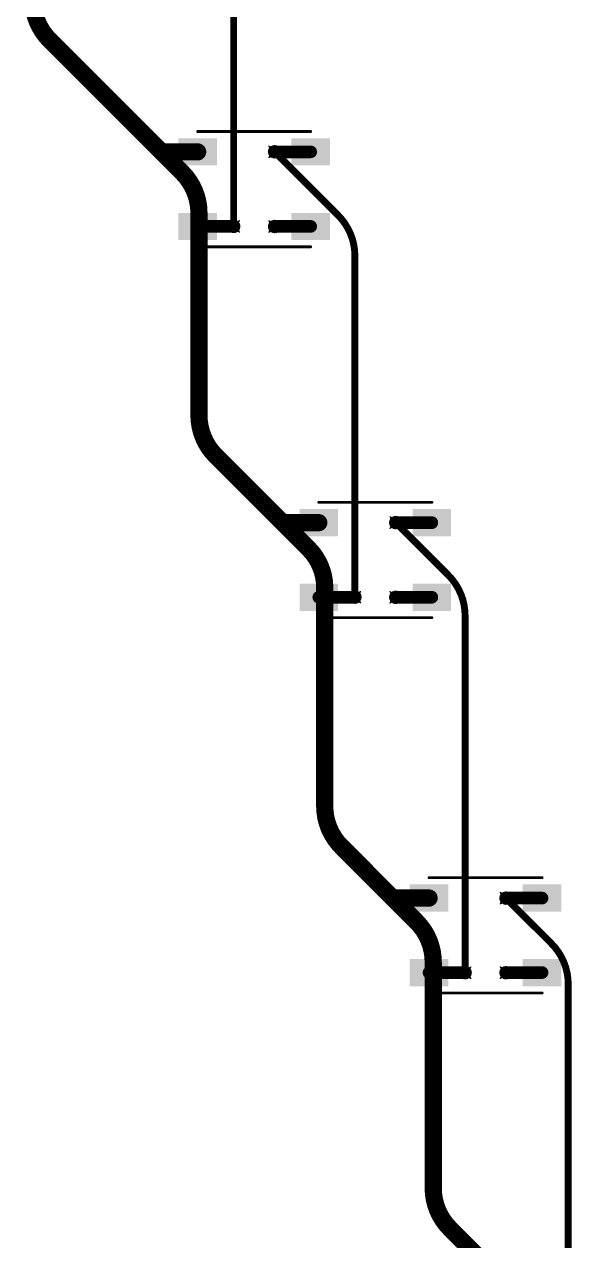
# Model space of a CAD drawing. Header units: inches. Extents: x -11 to 1110, y -7 to 455.
# Drawn here: x 215.7 to 240, y 167.5 to 221.3 of the extents above; entities that cross this region are included whole.
import ezdxf

# ---------------------------------------------------------------- set-up
doc = ezdxf.new("R2010")
doc.units = ezdxf.units.IN
for name, color, linetype in [('Bottom Layer', 5, 'Continuous'), ('Drill Drawing', 1, 'Continuous'), ('Top Layer', 1, 'Continuous'), ('Top Overlay', 2, 'Continuous'), ('Top Paste', 8, 'Continuous'), ('Top Solder', 216, 'Continuous'), ('Via Holes', 16, 'Continuous')]:
    doc.layers.add(name, color=color, linetype=linetype)

# ---------------------------------------------------------------- blocks, each defined once
blk = doc.blocks.new('WS2812B_B_W_55')
at = {"layer": 'Top Layer'}
for points in [[(-3.25, 2.15), (-1.75, 2.15), (-1.75, 1.15), (-3.25, 1.15)], [(3.25, 1.15), (1.75, 1.15), (1.75, 2.15), (3.25, 2.15)], [(-3.25, -1.15), (-1.75, -1.15), (-1.75, -2.15), (-3.25, -2.15)], [(1.75, -1.15), (3.25, -1.15), (3.25, -2.15), (1.75, -2.15)]]:
    blk.add_hatch(color=1, dxfattribs=at).paths.add_polyline_path(points)
at = {"layer": 'Top Paste'}
for points in [[(-3.25, 2.15), (-1.75, 2.15), (-1.75, 1.15), (-3.25, 1.15)], [(3.25, 1.15), (1.75, 1.15), (1.75, 2.15), (3.25, 2.15)], [(-3.25, -1.15), (-1.75, -1.15), (-1.75, -2.15), (-3.25, -2.15)], [(1.75, -1.15), (3.25, -1.15), (3.25, -2.15), (1.75, -2.15)]]:
    blk.add_hatch(color=8, dxfattribs=at).paths.add_polyline_path(points)
at = {"layer": 'Top Solder'}
for points in [[(-3.352, 2.252), (-1.648, 2.252), (-1.648, 1.048), (-3.352, 1.048)], [(3.352, 1.048), (1.648, 1.048), (1.648, 2.252), (3.352, 2.252)], [(-3.352, -1.048), (-1.648, -1.048), (-1.648, -2.252), (-3.352, -2.252)], [(1.648, -1.048), (3.352, -1.048), (3.352, -2.252), (1.648, -2.252)]]:
    blk.add_hatch(color=216, dxfattribs=at).paths.add_polyline_path(points)
at = {"layer": 'Top Overlay'}
for points in [[(-2.5, 2.551, 0.127, 0.127, 0), (2.5, 2.551, 0.127, 0.127, 0)], [(-3.556, 1.803, 0.254, 0.254, 0), (-3.429, 1.676, 0.254, 0.254, 0)], [(-3.556, 1.549, 0.254, 0.254, 0), (-3.556, 1.803, 0.254, 0.254, 0)], [(-3.556, 1.549, 0.254, 0.254, 0), (-3.429, 1.676, 0.254, 0.254, 0)], [(-2.5, -2.551, 0.127, 0.127, 0), (2.5, -2.551, 0.127, 0.127, 0)]]:
    blk.add_lwpolyline(points, format="xyseb", dxfattribs=at)
for points in [[(-2.532, 2.551, 0.0635, 0.0635, 1), (-2.468, 2.551, 0.0635, 0.0635, 1)], [(2.468, 2.551, 0.0635, 0.0635, 1), (2.532, 2.551, 0.0635, 0.0635, 1)], [(-3.619, 1.803, 0.127, 0.127, 1), (-3.493, 1.803, 0.127, 0.127, 1)], [(-3.619, 1.803, 0.127, 0.127, 1), (-3.493, 1.803, 0.127, 0.127, 1)], [(-3.619, 1.549, 0.127, 0.127, 1), (-3.493, 1.549, 0.127, 0.127, 1)], [(-3.619, 1.549, 0.127, 0.127, 1), (-3.493, 1.549, 0.127, 0.127, 1)], [(-3.493, 1.676, 0.127, 0.127, 1), (-3.365, 1.676, 0.127, 0.127, 1)], [(-3.493, 1.676, 0.127, 0.127, 1), (-3.365, 1.676, 0.127, 0.127, 1)], [(-2.532, -2.551, 0.0635, 0.0635, 1), (-2.468, -2.551, 0.0635, 0.0635, 1)], [(2.468, -2.551, 0.0635, 0.0635, 1), (2.532, -2.551, 0.0635, 0.0635, 1)]]:
    blk.add_lwpolyline(points, format="xyseb", close=True, dxfattribs=at)
blk = doc.blocks.new('WS2812B_B_W_64')
at = {"layer": 'Top Layer'}
for points in [[(-3.25, 2.15), (-1.75, 2.15), (-1.75, 1.15), (-3.25, 1.15)], [(3.25, 1.15), (1.75, 1.15), (1.75, 2.15), (3.25, 2.15)], [(-3.25, -1.15), (-1.75, -1.15), (-1.75, -2.15), (-3.25, -2.15)], [(1.75, -1.15), (3.25, -1.15), (3.25, -2.15), (1.75, -2.15)]]:
    blk.add_hatch(color=1, dxfattribs=at).paths.add_polyline_path(points)
at = {"layer": 'Top Paste'}
for points in [[(-3.25, 2.15), (-1.75, 2.15), (-1.75, 1.15), (-3.25, 1.15)], [(3.25, 1.15), (1.75, 1.15), (1.75, 2.15), (3.25, 2.15)], [(-3.25, -1.15), (-1.75, -1.15), (-1.75, -2.15), (-3.25, -2.15)], [(1.75, -1.15), (3.25, -1.15), (3.25, -2.15), (1.75, -2.15)]]:
    blk.add_hatch(color=8, dxfattribs=at).paths.add_polyline_path(points)
at = {"layer": 'Top Solder'}
for points in [[(-3.352, 2.252), (-1.648, 2.252), (-1.648, 1.048), (-3.352, 1.048)], [(3.352, 1.048), (1.648, 1.048), (1.648, 2.252), (3.352, 2.252)], [(-3.352, -1.048), (-1.648, -1.048), (-1.648, -2.252), (-3.352, -2.252)], [(1.648, -1.048), (3.352, -1.048), (3.352, -2.252), (1.648, -2.252)]]:
    blk.add_hatch(color=216, dxfattribs=at).paths.add_polyline_path(points)
at = {"layer": 'Top Overlay'}
for points in [[(-2.5, 2.551, 0.127, 0.127, 0), (2.5, 2.551, 0.127, 0.127, 0)], [(-3.556, 1.803, 0.254, 0.254, 0), (-3.429, 1.676, 0.254, 0.254, 0)], [(-3.556, 1.549, 0.254, 0.254, 0), (-3.556, 1.803, 0.254, 0.254, 0)], [(-3.556, 1.549, 0.254, 0.254, 0), (-3.429, 1.676, 0.254, 0.254, 0)], [(-2.5, -2.551, 0.127, 0.127, 0), (2.5, -2.551, 0.127, 0.127, 0)]]:
    blk.add_lwpolyline(points, format="xyseb", dxfattribs=at)
for points in [[(-2.532, 2.551, 0.0635, 0.0635, 1), (-2.468, 2.551, 0.0635, 0.0635, 1)], [(2.468, 2.551, 0.0635, 0.0635, 1), (2.532, 2.551, 0.0635, 0.0635, 1)], [(-3.619, 1.803, 0.127, 0.127, 1), (-3.493, 1.803, 0.127, 0.127, 1)], [(-3.619, 1.803, 0.127, 0.127, 1), (-3.493, 1.803, 0.127, 0.127, 1)], [(-3.619, 1.549, 0.127, 0.127, 1), (-3.493, 1.549, 0.127, 0.127, 1)], [(-3.619, 1.549, 0.127, 0.127, 1), (-3.493, 1.549, 0.127, 0.127, 1)], [(-3.493, 1.676, 0.127, 0.127, 1), (-3.365, 1.676, 0.127, 0.127, 1)], [(-3.493, 1.676, 0.127, 0.127, 1), (-3.365, 1.676, 0.127, 0.127, 1)], [(-2.532, -2.551, 0.0635, 0.0635, 1), (-2.468, -2.551, 0.0635, 0.0635, 1)], [(2.468, -2.551, 0.0635, 0.0635, 1), (2.532, -2.551, 0.0635, 0.0635, 1)]]:
    blk.add_lwpolyline(points, format="xyseb", close=True, dxfattribs=at)
blk = doc.blocks.new('WS2812B_B_W_73')
at = {"layer": 'Top Layer'}
for points in [[(-3.25, 2.15), (-1.75, 2.15), (-1.75, 1.15), (-3.25, 1.15)], [(3.25, 1.15), (1.75, 1.15), (1.75, 2.15), (3.25, 2.15)], [(-3.25, -1.15), (-1.75, -1.15), (-1.75, -2.15), (-3.25, -2.15)], [(1.75, -1.15), (3.25, -1.15), (3.25, -2.15), (1.75, -2.15)]]:
    blk.add_hatch(color=1, dxfattribs=at).paths.add_polyline_path(points)
at = {"layer": 'Top Paste'}
for points in [[(-3.25, 2.15), (-1.75, 2.15), (-1.75, 1.15), (-3.25, 1.15)], [(3.25, 1.15), (1.75, 1.15), (1.75, 2.15), (3.25, 2.15)], [(-3.25, -1.15), (-1.75, -1.15), (-1.75, -2.15), (-3.25, -2.15)], [(1.75, -1.15), (3.25, -1.15), (3.25, -2.15), (1.75, -2.15)]]:
    blk.add_hatch(color=8, dxfattribs=at).paths.add_polyline_path(points)
at = {"layer": 'Top Solder'}
for points in [[(-3.352, 2.252), (-1.648, 2.252), (-1.648, 1.048), (-3.352, 1.048)], [(3.352, 1.048), (1.648, 1.048), (1.648, 2.252), (3.352, 2.252)], [(-3.352, -1.048), (-1.648, -1.048), (-1.648, -2.252), (-3.352, -2.252)], [(1.648, -1.048), (3.352, -1.048), (3.352, -2.252), (1.648, -2.252)]]:
    blk.add_hatch(color=216, dxfattribs=at).paths.add_polyline_path(points)
at = {"layer": 'Top Overlay'}
for points in [[(-2.5, 2.551, 0.127, 0.127, 0), (2.5, 2.551, 0.127, 0.127, 0)], [(-3.556, 1.803, 0.254, 0.254, 0), (-3.429, 1.676, 0.254, 0.254, 0)], [(-3.556, 1.549, 0.254, 0.254, 0), (-3.556, 1.803, 0.254, 0.254, 0)], [(-3.556, 1.549, 0.254, 0.254, 0), (-3.429, 1.676, 0.254, 0.254, 0)], [(-2.5, -2.551, 0.127, 0.127, 0), (2.5, -2.551, 0.127, 0.127, 0)]]:
    blk.add_lwpolyline(points, format="xyseb", dxfattribs=at)
for points in [[(-2.532, 2.551, 0.0635, 0.0635, 1), (-2.468, 2.551, 0.0635, 0.0635, 1)], [(2.468, 2.551, 0.0635, 0.0635, 1), (2.532, 2.551, 0.0635, 0.0635, 1)], [(-3.619, 1.803, 0.127, 0.127, 1), (-3.493, 1.803, 0.127, 0.127, 1)], [(-3.619, 1.803, 0.127, 0.127, 1), (-3.493, 1.803, 0.127, 0.127, 1)], [(-3.619, 1.549, 0.127, 0.127, 1), (-3.493, 1.549, 0.127, 0.127, 1)], [(-3.619, 1.549, 0.127, 0.127, 1), (-3.493, 1.549, 0.127, 0.127, 1)], [(-3.493, 1.676, 0.127, 0.127, 1), (-3.365, 1.676, 0.127, 0.127, 1)], [(-3.493, 1.676, 0.127, 0.127, 1), (-3.365, 1.676, 0.127, 0.127, 1)], [(-2.532, -2.551, 0.0635, 0.0635, 1), (-2.468, -2.551, 0.0635, 0.0635, 1)], [(2.468, -2.551, 0.0635, 0.0635, 1), (2.532, -2.551, 0.0635, 0.0635, 1)]]:
    blk.add_lwpolyline(points, format="xyseb", close=True, dxfattribs=at)

msp = doc.modelspace()

# ---------------------------------------------------------------- hatches: boundary and pattern name
at = {"layer": 'Bottom Layer'}
h = msp.add_hatch(color=5, dxfattribs=at)
edge = h.paths.add_edge_path()
edge.add_arc((221.815, 215.648), 0.3, 0, 360)
h = msp.add_hatch(color=5, dxfattribs=at)
edge = h.paths.add_edge_path()
edge.add_arc((226.815, 215.655), 0.3, 0, 360)
h = msp.add_hatch(color=5, dxfattribs=at)
edge = h.paths.add_edge_path()
edge.add_arc((225.006, 212.355), 0.3, 0, 360)
h = msp.add_hatch(color=5, dxfattribs=at)
edge = h.paths.add_edge_path()
edge.add_arc((226.815, 212.348), 0.3, 0, 360)
h = msp.add_hatch(color=5, dxfattribs=at)
edge = h.paths.add_edge_path()
edge.add_arc((227.174, 199.24), 0.3, 0, 360)
h = msp.add_hatch(color=5, dxfattribs=at)
edge = h.paths.add_edge_path()
edge.add_arc((232.174, 199.247), 0.3, 0, 360)
h = msp.add_hatch(color=5, dxfattribs=at)
edge = h.paths.add_edge_path()
edge.add_arc((230.366, 195.947), 0.3, 0, 360)
h = msp.add_hatch(color=5, dxfattribs=at)
edge = h.paths.add_edge_path()
edge.add_arc((232.174, 195.94), 0.3, 0, 360)
h = msp.add_hatch(color=5, dxfattribs=at)
edge = h.paths.add_edge_path()
edge.add_arc((232.051, 182.628), 0.3, 0, 360)
h = msp.add_hatch(color=5, dxfattribs=at)
edge = h.paths.add_edge_path()
edge.add_arc((237.051, 182.628), 0.3, 0, 360)
h = msp.add_hatch(color=5, dxfattribs=at)
edge = h.paths.add_edge_path()
edge.add_arc((235.242, 179.328), 0.3, 0, 360)
h = msp.add_hatch(color=5, dxfattribs=at)
edge = h.paths.add_edge_path()
edge.add_arc((237.051, 179.328), 0.3, 0, 360)
at = {"layer": 'Top Layer'}
h = msp.add_hatch(color=1, dxfattribs=at)
edge = h.paths.add_edge_path()
edge.add_arc((221.815, 215.648), 0.3, 0, 360)
h = msp.add_hatch(color=1, dxfattribs=at)
edge = h.paths.add_edge_path()
edge.add_arc((226.815, 215.655), 0.3, 0, 360)
h = msp.add_hatch(color=1, dxfattribs=at)
edge = h.paths.add_edge_path()
edge.add_arc((225.006, 212.355), 0.3, 0, 360)
h = msp.add_hatch(color=1, dxfattribs=at)
edge = h.paths.add_edge_path()
edge.add_arc((226.815, 212.348), 0.3, 0, 360)
h = msp.add_hatch(color=1, dxfattribs=at)
edge = h.paths.add_edge_path()
edge.add_arc((227.174, 199.24), 0.3, 0, 360)
h = msp.add_hatch(color=1, dxfattribs=at)
edge = h.paths.add_edge_path()
edge.add_arc((232.174, 199.247), 0.3, 0, 360)
h = msp.add_hatch(color=1, dxfattribs=at)
edge = h.paths.add_edge_path()
edge.add_arc((230.366, 195.947), 0.3, 0, 360)
h = msp.add_hatch(color=1, dxfattribs=at)
edge = h.paths.add_edge_path()
edge.add_arc((232.174, 195.94), 0.3, 0, 360)
h = msp.add_hatch(color=1, dxfattribs=at)
edge = h.paths.add_edge_path()
edge.add_arc((232.051, 182.628), 0.3, 0, 360)
h = msp.add_hatch(color=1, dxfattribs=at)
edge = h.paths.add_edge_path()
edge.add_arc((237.051, 182.628), 0.3, 0, 360)
h = msp.add_hatch(color=1, dxfattribs=at)
edge = h.paths.add_edge_path()
edge.add_arc((235.242, 179.328), 0.3, 0, 360)
h = msp.add_hatch(color=1, dxfattribs=at)
edge = h.paths.add_edge_path()
edge.add_arc((237.051, 179.328), 0.3, 0, 360)
at = {"layer": 'Via Holes'}
h = msp.add_hatch(color=7, dxfattribs=at)
edge = h.paths.add_edge_path()
edge.add_arc((221.815, 215.648), 0.15, 0, 360)
h = msp.add_hatch(color=7, dxfattribs=at)
edge = h.paths.add_edge_path()
edge.add_arc((226.815, 215.655), 0.15, 0, 360)
h = msp.add_hatch(color=7, dxfattribs=at)
edge = h.paths.add_edge_path()
edge.add_arc((225.006, 212.355), 0.15, 0, 360)
h = msp.add_hatch(color=7, dxfattribs=at)
edge = h.paths.add_edge_path()
edge.add_arc((226.815, 212.348), 0.15, 0, 360)
h = msp.add_hatch(color=7, dxfattribs=at)
edge = h.paths.add_edge_path()
edge.add_arc((227.174, 199.24), 0.15, 0, 360)
h = msp.add_hatch(color=7, dxfattribs=at)
edge = h.paths.add_edge_path()
edge.add_arc((232.174, 199.247), 0.15, 0, 360)
h = msp.add_hatch(color=7, dxfattribs=at)
edge = h.paths.add_edge_path()
edge.add_arc((230.366, 195.947), 0.15, 0, 360)
h = msp.add_hatch(color=7, dxfattribs=at)
edge = h.paths.add_edge_path()
edge.add_arc((232.174, 195.94), 0.15, 0, 360)
h = msp.add_hatch(color=7, dxfattribs=at)
edge = h.paths.add_edge_path()
edge.add_arc((232.051, 182.628), 0.15, 0, 360)
h = msp.add_hatch(color=7, dxfattribs=at)
edge = h.paths.add_edge_path()
edge.add_arc((237.051, 182.628), 0.15, 0, 360)
h = msp.add_hatch(color=7, dxfattribs=at)
edge = h.paths.add_edge_path()
edge.add_arc((235.242, 179.328), 0.15, 0, 360)
h = msp.add_hatch(color=7, dxfattribs=at)
edge = h.paths.add_edge_path()
edge.add_arc((237.051, 179.328), 0.15, 0, 360)

# ---------------------------------------------------------------- linework, layer by layer
at = {"layer": 'Bottom Layer'}
for points in [[(225.006, 212.355, 0.305, 0.305, 0), (225.006, 226.997, 0.305, 0.305, 0)], [(216.869, 220.594, 0.762, 0.762, -0.198912), (216.125, 222.39, 0.762, 0.762, 0)], [(216.869, 220.594, 0.762, 0.762, 0), (221.815, 215.648, 0.762, 0.762, 0)], [(221.815, 215.648, 0.762, 0.762, 0), (222.725, 214.738, 0.762, 0.762, 0)], [(226.815, 215.655, 0.305, 0.305, 0), (229.622, 212.848, 0.305, 0.305, 0)], [(222.725, 214.738, 0.762, 0.762, -0.198912), (223.469, 212.942, 0.762, 0.762, 0)], [(223.469, 203.997, 0.762, 0.762, 0), (223.469, 212.942, 0.762, 0.762, 0)], [(229.622, 212.848, 0.305, 0.305, -0.198912), (230.366, 211.052, 0.305, 0.305, 0)], [(230.366, 195.947, 0.305, 0.305, 0), (230.366, 211.052, 0.305, 0.305, 0)], [(224.213, 202.201, 0.762, 0.762, -0.198912), (223.469, 203.997, 0.762, 0.762, 0)], [(224.213, 202.201, 0.762, 0.762, 0), (227.174, 199.24, 0.762, 0.762, 0)], [(227.174, 199.24, 0.762, 0.762, 0), (228.314, 198.1, 0.762, 0.762, 0)], [(232.174, 199.247, 0.305, 0.305, 0), (234.498, 196.922, 0.305, 0.305, 0)], [(228.314, 198.1, 0.762, 0.762, -0.198912), (229.032, 196.367, 0.762, 0.762, 0)], [(234.498, 196.922, 0.305, 0.305, -0.198912), (235.242, 195.126, 0.305, 0.305, 0)], [(229.032, 186.7, 0.762, 0.762, 0), (229.032, 196.367, 0.762, 0.762, 0)], [(235.242, 179.328, 0.305, 0.305, 0), (235.242, 195.126, 0.305, 0.305, 0)], [(229.776, 184.904, 0.762, 0.762, -0.198912), (229.032, 186.7, 0.762, 0.762, 0)], [(229.776, 184.904, 0.762, 0.762, 0), (232.051, 182.628, 0.762, 0.762, 0)], [(232.051, 182.628, 0.762, 0.762, 0), (233.088, 181.591, 0.762, 0.762, 0)], [(237.051, 182.628, 0.305, 0.305, 0), (239.06, 180.62, 0.305, 0.305, 0)], [(233.088, 181.591, 0.762, 0.762, -0.198912), (233.832, 179.795, 0.762, 0.762, 0)], [(239.06, 180.62, 0.305, 0.305, -0.198912), (239.804, 178.824, 0.305, 0.305, 0)], [(233.832, 169.799, 0.762, 0.762, 0), (233.832, 179.795, 0.762, 0.762, 0)], [(239.804, 162.667, 0.305, 0.305, 0), (239.804, 178.824, 0.305, 0.305, 0)], [(234.576, 168.003, 0.762, 0.762, -0.198912), (233.832, 169.799, 0.762, 0.762, 0)], [(234.576, 168.003, 0.762, 0.762, 0), (236.612, 165.967, 0.762, 0.762, 0)]]:
    msp.add_lwpolyline(points, format="xyseb", dxfattribs=at)
for points in [[(216.679, 220.594, 0.381, 0.381, 1), (217.06, 220.594, 0.381, 0.381, 1)], [(216.679, 220.594, 0.381, 0.381, 1), (217.06, 220.594, 0.381, 0.381, 1)], [(221.624, 215.648, 0.381, 0.381, 1), (222.005, 215.648, 0.381, 0.381, 1)], [(221.624, 215.648, 0.381, 0.381, 1), (222.005, 215.648, 0.381, 0.381, 1)], [(226.739, 215.655, 0.152, 0.152, 1), (226.891, 215.655, 0.152, 0.152, 1)], [(222.535, 214.738, 0.381, 0.381, 1), (222.916, 214.738, 0.381, 0.381, 1)], [(222.535, 214.738, 0.381, 0.381, 1), (222.916, 214.738, 0.381, 0.381, 1)], [(223.279, 212.942, 0.381, 0.381, 1), (223.66, 212.942, 0.381, 0.381, 1)], [(223.279, 212.942, 0.381, 0.381, 1), (223.66, 212.942, 0.381, 0.381, 1)], [(229.545, 212.848, 0.152, 0.152, 1), (229.698, 212.848, 0.152, 0.152, 1)], [(229.545, 212.848, 0.152, 0.152, 1), (229.698, 212.848, 0.152, 0.152, 1)], [(224.93, 212.355, 0.152, 0.152, 1), (225.082, 212.355, 0.152, 0.152, 1)], [(230.289, 211.052, 0.152, 0.152, 1), (230.442, 211.052, 0.152, 0.152, 1)], [(230.289, 211.052, 0.152, 0.152, 1), (230.442, 211.052, 0.152, 0.152, 1)], [(223.279, 203.997, 0.381, 0.381, 1), (223.66, 203.997, 0.381, 0.381, 1)], [(223.279, 203.997, 0.381, 0.381, 1), (223.66, 203.997, 0.381, 0.381, 1)], [(224.023, 202.201, 0.381, 0.381, 1), (224.404, 202.201, 0.381, 0.381, 1)], [(224.023, 202.201, 0.381, 0.381, 1), (224.404, 202.201, 0.381, 0.381, 1)], [(226.984, 199.24, 0.381, 0.381, 1), (227.365, 199.24, 0.381, 0.381, 1)], [(226.984, 199.24, 0.381, 0.381, 1), (227.365, 199.24, 0.381, 0.381, 1)], [(232.098, 199.247, 0.152, 0.152, 1), (232.251, 199.247, 0.152, 0.152, 1)], [(228.124, 198.1, 0.381, 0.381, 1), (228.505, 198.1, 0.381, 0.381, 1)], [(228.124, 198.1, 0.381, 0.381, 1), (228.505, 198.1, 0.381, 0.381, 1)], [(234.422, 196.922, 0.152, 0.152, 1), (234.575, 196.922, 0.152, 0.152, 1)], [(234.422, 196.922, 0.152, 0.152, 1), (234.575, 196.922, 0.152, 0.152, 1)], [(228.841, 196.367, 0.381, 0.381, 1), (229.222, 196.367, 0.381, 0.381, 1)], [(228.841, 196.367, 0.381, 0.381, 1), (229.222, 196.367, 0.381, 0.381, 1)], [(230.289, 195.947, 0.152, 0.152, 1), (230.442, 195.947, 0.152, 0.152, 1)], [(235.166, 195.126, 0.152, 0.152, 1), (235.319, 195.126, 0.152, 0.152, 1)], [(235.166, 195.126, 0.152, 0.152, 1), (235.319, 195.126, 0.152, 0.152, 1)], [(228.841, 186.7, 0.381, 0.381, 1), (229.222, 186.7, 0.381, 0.381, 1)], [(228.841, 186.7, 0.381, 0.381, 1), (229.222, 186.7, 0.381, 0.381, 1)], [(229.585, 184.904, 0.381, 0.381, 1), (229.966, 184.904, 0.381, 0.381, 1)], [(229.585, 184.904, 0.381, 0.381, 1), (229.966, 184.904, 0.381, 0.381, 1)], [(231.861, 182.628, 0.381, 0.381, 1), (232.242, 182.628, 0.381, 0.381, 1)], [(231.861, 182.628, 0.381, 0.381, 1), (232.242, 182.628, 0.381, 0.381, 1)], [(236.975, 182.628, 0.152, 0.152, 1), (237.127, 182.628, 0.152, 0.152, 1)], [(232.898, 181.591, 0.381, 0.381, 1), (233.279, 181.591, 0.381, 0.381, 1)], [(232.898, 181.591, 0.381, 0.381, 1), (233.279, 181.591, 0.381, 0.381, 1)], [(238.983, 180.62, 0.152, 0.152, 1), (239.136, 180.62, 0.152, 0.152, 1)], [(238.983, 180.62, 0.152, 0.152, 1), (239.136, 180.62, 0.152, 0.152, 1)], [(233.642, 179.795, 0.381, 0.381, 1), (234.023, 179.795, 0.381, 0.381, 1)], [(233.642, 179.795, 0.381, 0.381, 1), (234.023, 179.795, 0.381, 0.381, 1)], [(235.166, 179.328, 0.152, 0.152, 1), (235.319, 179.328, 0.152, 0.152, 1)], [(239.727, 178.824, 0.152, 0.152, 1), (239.88, 178.824, 0.152, 0.152, 1)], [(239.727, 178.824, 0.152, 0.152, 1), (239.88, 178.824, 0.152, 0.152, 1)], [(233.642, 169.799, 0.381, 0.381, 1), (234.023, 169.799, 0.381, 0.381, 1)], [(233.642, 169.799, 0.381, 0.381, 1), (234.023, 169.799, 0.381, 0.381, 1)], [(234.386, 168.003, 0.381, 0.381, 1), (234.767, 168.003, 0.381, 0.381, 1)], [(234.386, 168.003, 0.381, 0.381, 1), (234.767, 168.003, 0.381, 0.381, 1)]]:
    msp.add_lwpolyline(points, format="xyseb", close=True, dxfattribs=at)
at = {"layer": 'Drill Drawing'}
for points in [[(221.561, 215.902, 0.0508, 0.0508, 0), (221.815, 215.775, 0.0508, 0.0508, 0)], [(221.561, 215.902, 0.0508, 0.0508, 0), (221.688, 215.648, 0.0508, 0.0508, 0)], [(221.815, 215.775, 0.0508, 0.0508, 0), (222.069, 215.902, 0.0508, 0.0508, 0)], [(221.942, 215.648, 0.0508, 0.0508, 0), (222.069, 215.902, 0.0508, 0.0508, 0)], [(226.561, 215.909, 0.0508, 0.0508, 0), (226.815, 215.782, 0.0508, 0.0508, 0)], [(226.561, 215.909, 0.0508, 0.0508, 0), (226.688, 215.655, 0.0508, 0.0508, 0)], [(226.815, 215.782, 0.0508, 0.0508, 0), (227.069, 215.909, 0.0508, 0.0508, 0)], [(226.942, 215.655, 0.0508, 0.0508, 0), (227.069, 215.909, 0.0508, 0.0508, 0)], [(221.561, 215.394, 0.0508, 0.0508, 0), (221.688, 215.648, 0.0508, 0.0508, 0)], [(221.561, 215.394, 0.0508, 0.0508, 0), (221.815, 215.521, 0.0508, 0.0508, 0)], [(221.815, 215.521, 0.0508, 0.0508, 0), (222.069, 215.394, 0.0508, 0.0508, 0)], [(221.942, 215.648, 0.0508, 0.0508, 0), (222.069, 215.394, 0.0508, 0.0508, 0)], [(226.561, 215.401, 0.0508, 0.0508, 0), (226.688, 215.655, 0.0508, 0.0508, 0)], [(226.561, 215.401, 0.0508, 0.0508, 0), (226.815, 215.528, 0.0508, 0.0508, 0)], [(226.815, 215.528, 0.0508, 0.0508, 0), (227.069, 215.401, 0.0508, 0.0508, 0)], [(226.942, 215.655, 0.0508, 0.0508, 0), (227.069, 215.401, 0.0508, 0.0508, 0)], [(224.752, 212.609, 0.0508, 0.0508, 0), (225.006, 212.482, 0.0508, 0.0508, 0)], [(224.752, 212.609, 0.0508, 0.0508, 0), (224.879, 212.355, 0.0508, 0.0508, 0)], [(225.006, 212.482, 0.0508, 0.0508, 0), (225.26, 212.609, 0.0508, 0.0508, 0)], [(225.133, 212.355, 0.0508, 0.0508, 0), (225.26, 212.609, 0.0508, 0.0508, 0)], [(226.561, 212.602, 0.0508, 0.0508, 0), (226.815, 212.475, 0.0508, 0.0508, 0)], [(226.561, 212.602, 0.0508, 0.0508, 0), (226.688, 212.348, 0.0508, 0.0508, 0)], [(226.815, 212.475, 0.0508, 0.0508, 0), (227.069, 212.602, 0.0508, 0.0508, 0)], [(226.942, 212.348, 0.0508, 0.0508, 0), (227.069, 212.602, 0.0508, 0.0508, 0)], [(224.752, 212.101, 0.0508, 0.0508, 0), (224.879, 212.355, 0.0508, 0.0508, 0)], [(224.752, 212.101, 0.0508, 0.0508, 0), (225.006, 212.228, 0.0508, 0.0508, 0)], [(225.006, 212.228, 0.0508, 0.0508, 0), (225.26, 212.101, 0.0508, 0.0508, 0)], [(225.133, 212.355, 0.0508, 0.0508, 0), (225.26, 212.101, 0.0508, 0.0508, 0)], [(226.561, 212.094, 0.0508, 0.0508, 0), (226.688, 212.348, 0.0508, 0.0508, 0)], [(226.561, 212.094, 0.0508, 0.0508, 0), (226.815, 212.221, 0.0508, 0.0508, 0)], [(226.815, 212.221, 0.0508, 0.0508, 0), (227.069, 212.094, 0.0508, 0.0508, 0)], [(226.942, 212.348, 0.0508, 0.0508, 0), (227.069, 212.094, 0.0508, 0.0508, 0)], [(226.92, 199.494, 0.0508, 0.0508, 0), (227.174, 199.367, 0.0508, 0.0508, 0)], [(226.92, 199.494, 0.0508, 0.0508, 0), (227.047, 199.24, 0.0508, 0.0508, 0)], [(226.92, 198.986, 0.0508, 0.0508, 0), (227.047, 199.24, 0.0508, 0.0508, 0)], [(227.174, 199.367, 0.0508, 0.0508, 0), (227.428, 199.494, 0.0508, 0.0508, 0)], [(227.301, 199.24, 0.0508, 0.0508, 0), (227.428, 199.494, 0.0508, 0.0508, 0)], [(227.301, 199.24, 0.0508, 0.0508, 0), (227.428, 198.986, 0.0508, 0.0508, 0)], [(231.92, 199.501, 0.0508, 0.0508, 0), (232.174, 199.374, 0.0508, 0.0508, 0)], [(231.92, 199.501, 0.0508, 0.0508, 0), (232.047, 199.247, 0.0508, 0.0508, 0)], [(231.92, 198.993, 0.0508, 0.0508, 0), (232.047, 199.247, 0.0508, 0.0508, 0)], [(232.174, 199.374, 0.0508, 0.0508, 0), (232.428, 199.501, 0.0508, 0.0508, 0)], [(232.301, 199.247, 0.0508, 0.0508, 0), (232.428, 199.501, 0.0508, 0.0508, 0)], [(232.301, 199.247, 0.0508, 0.0508, 0), (232.428, 198.993, 0.0508, 0.0508, 0)], [(226.92, 198.986, 0.0508, 0.0508, 0), (227.174, 199.113, 0.0508, 0.0508, 0)], [(227.174, 199.113, 0.0508, 0.0508, 0), (227.428, 198.986, 0.0508, 0.0508, 0)], [(231.92, 198.993, 0.0508, 0.0508, 0), (232.174, 199.12, 0.0508, 0.0508, 0)], [(232.174, 199.12, 0.0508, 0.0508, 0), (232.428, 198.993, 0.0508, 0.0508, 0)], [(230.112, 196.201, 0.0508, 0.0508, 0), (230.366, 196.074, 0.0508, 0.0508, 0)], [(230.112, 196.201, 0.0508, 0.0508, 0), (230.239, 195.947, 0.0508, 0.0508, 0)], [(230.112, 195.693, 0.0508, 0.0508, 0), (230.239, 195.947, 0.0508, 0.0508, 0)], [(230.366, 196.074, 0.0508, 0.0508, 0), (230.62, 196.201, 0.0508, 0.0508, 0)], [(230.493, 195.947, 0.0508, 0.0508, 0), (230.62, 196.201, 0.0508, 0.0508, 0)], [(230.493, 195.947, 0.0508, 0.0508, 0), (230.62, 195.693, 0.0508, 0.0508, 0)], [(231.92, 196.194, 0.0508, 0.0508, 0), (232.174, 196.067, 0.0508, 0.0508, 0)], [(231.92, 196.194, 0.0508, 0.0508, 0), (232.047, 195.94, 0.0508, 0.0508, 0)], [(231.92, 195.686, 0.0508, 0.0508, 0), (232.047, 195.94, 0.0508, 0.0508, 0)], [(232.174, 196.067, 0.0508, 0.0508, 0), (232.428, 196.194, 0.0508, 0.0508, 0)], [(232.301, 195.94, 0.0508, 0.0508, 0), (232.428, 196.194, 0.0508, 0.0508, 0)], [(232.301, 195.94, 0.0508, 0.0508, 0), (232.428, 195.686, 0.0508, 0.0508, 0)], [(230.112, 195.693, 0.0508, 0.0508, 0), (230.366, 195.82, 0.0508, 0.0508, 0)], [(230.366, 195.82, 0.0508, 0.0508, 0), (230.62, 195.693, 0.0508, 0.0508, 0)], [(231.92, 195.686, 0.0508, 0.0508, 0), (232.174, 195.813, 0.0508, 0.0508, 0)], [(232.174, 195.813, 0.0508, 0.0508, 0), (232.428, 195.686, 0.0508, 0.0508, 0)], [(231.797, 182.882, 0.0508, 0.0508, 0), (232.051, 182.755, 0.0508, 0.0508, 0)], [(231.797, 182.882, 0.0508, 0.0508, 0), (231.924, 182.628, 0.0508, 0.0508, 0)], [(231.797, 182.374, 0.0508, 0.0508, 0), (231.924, 182.628, 0.0508, 0.0508, 0)], [(231.797, 182.374, 0.0508, 0.0508, 0), (232.051, 182.501, 0.0508, 0.0508, 0)], [(232.051, 182.755, 0.0508, 0.0508, 0), (232.305, 182.882, 0.0508, 0.0508, 0)], [(232.051, 182.501, 0.0508, 0.0508, 0), (232.305, 182.374, 0.0508, 0.0508, 0)], [(232.178, 182.628, 0.0508, 0.0508, 0), (232.305, 182.882, 0.0508, 0.0508, 0)], [(232.178, 182.628, 0.0508, 0.0508, 0), (232.305, 182.374, 0.0508, 0.0508, 0)], [(236.797, 182.882, 0.0508, 0.0508, 0), (237.051, 182.755, 0.0508, 0.0508, 0)], [(236.797, 182.882, 0.0508, 0.0508, 0), (236.924, 182.628, 0.0508, 0.0508, 0)], [(236.797, 182.374, 0.0508, 0.0508, 0), (236.924, 182.628, 0.0508, 0.0508, 0)], [(236.797, 182.374, 0.0508, 0.0508, 0), (237.051, 182.501, 0.0508, 0.0508, 0)], [(237.051, 182.755, 0.0508, 0.0508, 0), (237.305, 182.882, 0.0508, 0.0508, 0)], [(237.051, 182.501, 0.0508, 0.0508, 0), (237.305, 182.374, 0.0508, 0.0508, 0)], [(237.178, 182.628, 0.0508, 0.0508, 0), (237.305, 182.882, 0.0508, 0.0508, 0)], [(237.178, 182.628, 0.0508, 0.0508, 0), (237.305, 182.374, 0.0508, 0.0508, 0)], [(234.988, 179.582, 0.0508, 0.0508, 0), (235.242, 179.455, 0.0508, 0.0508, 0)], [(234.988, 179.582, 0.0508, 0.0508, 0), (235.115, 179.328, 0.0508, 0.0508, 0)], [(234.988, 179.074, 0.0508, 0.0508, 0), (235.115, 179.328, 0.0508, 0.0508, 0)], [(235.242, 179.455, 0.0508, 0.0508, 0), (235.496, 179.582, 0.0508, 0.0508, 0)], [(235.369, 179.328, 0.0508, 0.0508, 0), (235.496, 179.582, 0.0508, 0.0508, 0)], [(235.369, 179.328, 0.0508, 0.0508, 0), (235.496, 179.074, 0.0508, 0.0508, 0)], [(236.797, 179.582, 0.0508, 0.0508, 0), (237.051, 179.455, 0.0508, 0.0508, 0)], [(236.797, 179.582, 0.0508, 0.0508, 0), (236.924, 179.328, 0.0508, 0.0508, 0)], [(236.797, 179.074, 0.0508, 0.0508, 0), (236.924, 179.328, 0.0508, 0.0508, 0)], [(237.051, 179.455, 0.0508, 0.0508, 0), (237.305, 179.582, 0.0508, 0.0508, 0)], [(237.178, 179.328, 0.0508, 0.0508, 0), (237.305, 179.582, 0.0508, 0.0508, 0)], [(237.178, 179.328, 0.0508, 0.0508, 0), (237.305, 179.074, 0.0508, 0.0508, 0)], [(234.988, 179.074, 0.0508, 0.0508, 0), (235.242, 179.201, 0.0508, 0.0508, 0)], [(235.242, 179.201, 0.0508, 0.0508, 0), (235.496, 179.074, 0.0508, 0.0508, 0)], [(236.797, 179.074, 0.0508, 0.0508, 0), (237.051, 179.201, 0.0508, 0.0508, 0)], [(237.051, 179.201, 0.0508, 0.0508, 0), (237.305, 179.074, 0.0508, 0.0508, 0)]]:
    msp.add_lwpolyline(points, format="xyseb", dxfattribs=at)
for points in [[(221.548, 215.902, 0.0254, 0.0254, 1), (221.574, 215.902, 0.0254, 0.0254, 1)], [(221.548, 215.902, 0.0254, 0.0254, 1), (221.574, 215.902, 0.0254, 0.0254, 1)], [(222.056, 215.902, 0.0254, 0.0254, 1), (222.082, 215.902, 0.0254, 0.0254, 1)], [(222.056, 215.902, 0.0254, 0.0254, 1), (222.082, 215.902, 0.0254, 0.0254, 1)], [(226.548, 215.909, 0.0254, 0.0254, 1), (226.574, 215.909, 0.0254, 0.0254, 1)], [(226.548, 215.909, 0.0254, 0.0254, 1), (226.574, 215.909, 0.0254, 0.0254, 1)], [(227.056, 215.909, 0.0254, 0.0254, 1), (227.082, 215.909, 0.0254, 0.0254, 1)], [(227.056, 215.909, 0.0254, 0.0254, 1), (227.082, 215.909, 0.0254, 0.0254, 1)], [(221.548, 215.394, 0.0254, 0.0254, 1), (221.574, 215.394, 0.0254, 0.0254, 1)], [(221.548, 215.394, 0.0254, 0.0254, 1), (221.574, 215.394, 0.0254, 0.0254, 1)], [(221.675, 215.648, 0.0254, 0.0254, 1), (221.701, 215.648, 0.0254, 0.0254, 1)], [(221.675, 215.648, 0.0254, 0.0254, 1), (221.701, 215.648, 0.0254, 0.0254, 1)], [(221.802, 215.775, 0.0254, 0.0254, 1), (221.828, 215.775, 0.0254, 0.0254, 1)], [(221.802, 215.775, 0.0254, 0.0254, 1), (221.828, 215.775, 0.0254, 0.0254, 1)], [(221.802, 215.521, 0.0254, 0.0254, 1), (221.828, 215.521, 0.0254, 0.0254, 1)], [(221.802, 215.521, 0.0254, 0.0254, 1), (221.828, 215.521, 0.0254, 0.0254, 1)], [(221.929, 215.648, 0.0254, 0.0254, 1), (221.955, 215.648, 0.0254, 0.0254, 1)], [(221.929, 215.648, 0.0254, 0.0254, 1), (221.955, 215.648, 0.0254, 0.0254, 1)], [(222.056, 215.394, 0.0254, 0.0254, 1), (222.082, 215.394, 0.0254, 0.0254, 1)], [(222.056, 215.394, 0.0254, 0.0254, 1), (222.082, 215.394, 0.0254, 0.0254, 1)], [(226.548, 215.401, 0.0254, 0.0254, 1), (226.574, 215.401, 0.0254, 0.0254, 1)], [(226.548, 215.401, 0.0254, 0.0254, 1), (226.574, 215.401, 0.0254, 0.0254, 1)], [(226.675, 215.655, 0.0254, 0.0254, 1), (226.701, 215.655, 0.0254, 0.0254, 1)], [(226.675, 215.655, 0.0254, 0.0254, 1), (226.701, 215.655, 0.0254, 0.0254, 1)], [(226.802, 215.782, 0.0254, 0.0254, 1), (226.828, 215.782, 0.0254, 0.0254, 1)], [(226.802, 215.782, 0.0254, 0.0254, 1), (226.828, 215.782, 0.0254, 0.0254, 1)], [(226.802, 215.528, 0.0254, 0.0254, 1), (226.828, 215.528, 0.0254, 0.0254, 1)], [(226.802, 215.528, 0.0254, 0.0254, 1), (226.828, 215.528, 0.0254, 0.0254, 1)], [(226.929, 215.655, 0.0254, 0.0254, 1), (226.955, 215.655, 0.0254, 0.0254, 1)], [(226.929, 215.655, 0.0254, 0.0254, 1), (226.955, 215.655, 0.0254, 0.0254, 1)], [(227.056, 215.401, 0.0254, 0.0254, 1), (227.082, 215.401, 0.0254, 0.0254, 1)], [(227.056, 215.401, 0.0254, 0.0254, 1), (227.082, 215.401, 0.0254, 0.0254, 1)], [(224.74, 212.609, 0.0254, 0.0254, 1), (224.765, 212.609, 0.0254, 0.0254, 1)], [(224.74, 212.609, 0.0254, 0.0254, 1), (224.765, 212.609, 0.0254, 0.0254, 1)], [(225.248, 212.609, 0.0254, 0.0254, 1), (225.273, 212.609, 0.0254, 0.0254, 1)], [(225.248, 212.609, 0.0254, 0.0254, 1), (225.273, 212.609, 0.0254, 0.0254, 1)], [(226.548, 212.602, 0.0254, 0.0254, 1), (226.574, 212.602, 0.0254, 0.0254, 1)], [(226.548, 212.602, 0.0254, 0.0254, 1), (226.574, 212.602, 0.0254, 0.0254, 1)], [(227.056, 212.602, 0.0254, 0.0254, 1), (227.082, 212.602, 0.0254, 0.0254, 1)], [(227.056, 212.602, 0.0254, 0.0254, 1), (227.082, 212.602, 0.0254, 0.0254, 1)], [(224.74, 212.101, 0.0254, 0.0254, 1), (224.765, 212.101, 0.0254, 0.0254, 1)], [(224.74, 212.101, 0.0254, 0.0254, 1), (224.765, 212.101, 0.0254, 0.0254, 1)], [(224.867, 212.355, 0.0254, 0.0254, 1), (224.892, 212.355, 0.0254, 0.0254, 1)], [(224.867, 212.355, 0.0254, 0.0254, 1), (224.892, 212.355, 0.0254, 0.0254, 1)], [(224.994, 212.482, 0.0254, 0.0254, 1), (225.019, 212.482, 0.0254, 0.0254, 1)], [(224.994, 212.482, 0.0254, 0.0254, 1), (225.019, 212.482, 0.0254, 0.0254, 1)], [(224.994, 212.228, 0.0254, 0.0254, 1), (225.019, 212.228, 0.0254, 0.0254, 1)], [(224.994, 212.228, 0.0254, 0.0254, 1), (225.019, 212.228, 0.0254, 0.0254, 1)], [(225.121, 212.355, 0.0254, 0.0254, 1), (225.146, 212.355, 0.0254, 0.0254, 1)], [(225.121, 212.355, 0.0254, 0.0254, 1), (225.146, 212.355, 0.0254, 0.0254, 1)], [(225.248, 212.101, 0.0254, 0.0254, 1), (225.273, 212.101, 0.0254, 0.0254, 1)], [(225.248, 212.101, 0.0254, 0.0254, 1), (225.273, 212.101, 0.0254, 0.0254, 1)], [(226.548, 212.094, 0.0254, 0.0254, 1), (226.574, 212.094, 0.0254, 0.0254, 1)], [(226.548, 212.094, 0.0254, 0.0254, 1), (226.574, 212.094, 0.0254, 0.0254, 1)], [(226.675, 212.348, 0.0254, 0.0254, 1), (226.701, 212.348, 0.0254, 0.0254, 1)], [(226.675, 212.348, 0.0254, 0.0254, 1), (226.701, 212.348, 0.0254, 0.0254, 1)], [(226.802, 212.475, 0.0254, 0.0254, 1), (226.828, 212.475, 0.0254, 0.0254, 1)], [(226.802, 212.475, 0.0254, 0.0254, 1), (226.828, 212.475, 0.0254, 0.0254, 1)], [(226.802, 212.221, 0.0254, 0.0254, 1), (226.828, 212.221, 0.0254, 0.0254, 1)], [(226.802, 212.221, 0.0254, 0.0254, 1), (226.828, 212.221, 0.0254, 0.0254, 1)], [(226.929, 212.348, 0.0254, 0.0254, 1), (226.955, 212.348, 0.0254, 0.0254, 1)], [(226.929, 212.348, 0.0254, 0.0254, 1), (226.955, 212.348, 0.0254, 0.0254, 1)], [(227.056, 212.094, 0.0254, 0.0254, 1), (227.082, 212.094, 0.0254, 0.0254, 1)], [(227.056, 212.094, 0.0254, 0.0254, 1), (227.082, 212.094, 0.0254, 0.0254, 1)], [(226.908, 199.494, 0.0254, 0.0254, 1), (226.933, 199.494, 0.0254, 0.0254, 1)], [(226.908, 199.494, 0.0254, 0.0254, 1), (226.933, 199.494, 0.0254, 0.0254, 1)], [(227.035, 199.24, 0.0254, 0.0254, 1), (227.06, 199.24, 0.0254, 0.0254, 1)], [(227.035, 199.24, 0.0254, 0.0254, 1), (227.06, 199.24, 0.0254, 0.0254, 1)], [(227.162, 199.367, 0.0254, 0.0254, 1), (227.187, 199.367, 0.0254, 0.0254, 1)], [(227.162, 199.367, 0.0254, 0.0254, 1), (227.187, 199.367, 0.0254, 0.0254, 1)], [(227.289, 199.24, 0.0254, 0.0254, 1), (227.314, 199.24, 0.0254, 0.0254, 1)], [(227.289, 199.24, 0.0254, 0.0254, 1), (227.314, 199.24, 0.0254, 0.0254, 1)], [(227.416, 199.494, 0.0254, 0.0254, 1), (227.441, 199.494, 0.0254, 0.0254, 1)], [(227.416, 199.494, 0.0254, 0.0254, 1), (227.441, 199.494, 0.0254, 0.0254, 1)], [(231.908, 199.501, 0.0254, 0.0254, 1), (231.933, 199.501, 0.0254, 0.0254, 1)], [(231.908, 199.501, 0.0254, 0.0254, 1), (231.933, 199.501, 0.0254, 0.0254, 1)], [(232.035, 199.247, 0.0254, 0.0254, 1), (232.06, 199.247, 0.0254, 0.0254, 1)], [(232.035, 199.247, 0.0254, 0.0254, 1), (232.06, 199.247, 0.0254, 0.0254, 1)], [(232.162, 199.374, 0.0254, 0.0254, 1), (232.187, 199.374, 0.0254, 0.0254, 1)], [(232.162, 199.374, 0.0254, 0.0254, 1), (232.187, 199.374, 0.0254, 0.0254, 1)], [(232.289, 199.247, 0.0254, 0.0254, 1), (232.314, 199.247, 0.0254, 0.0254, 1)], [(232.289, 199.247, 0.0254, 0.0254, 1), (232.314, 199.247, 0.0254, 0.0254, 1)], [(232.416, 199.501, 0.0254, 0.0254, 1), (232.441, 199.501, 0.0254, 0.0254, 1)], [(232.416, 199.501, 0.0254, 0.0254, 1), (232.441, 199.501, 0.0254, 0.0254, 1)], [(226.908, 198.986, 0.0254, 0.0254, 1), (226.933, 198.986, 0.0254, 0.0254, 1)], [(226.908, 198.986, 0.0254, 0.0254, 1), (226.933, 198.986, 0.0254, 0.0254, 1)], [(227.162, 199.113, 0.0254, 0.0254, 1), (227.187, 199.113, 0.0254, 0.0254, 1)], [(227.162, 199.113, 0.0254, 0.0254, 1), (227.187, 199.113, 0.0254, 0.0254, 1)], [(227.416, 198.986, 0.0254, 0.0254, 1), (227.441, 198.986, 0.0254, 0.0254, 1)], [(227.416, 198.986, 0.0254, 0.0254, 1), (227.441, 198.986, 0.0254, 0.0254, 1)], [(231.908, 198.993, 0.0254, 0.0254, 1), (231.933, 198.993, 0.0254, 0.0254, 1)], [(231.908, 198.993, 0.0254, 0.0254, 1), (231.933, 198.993, 0.0254, 0.0254, 1)], [(232.162, 199.12, 0.0254, 0.0254, 1), (232.187, 199.12, 0.0254, 0.0254, 1)], [(232.162, 199.12, 0.0254, 0.0254, 1), (232.187, 199.12, 0.0254, 0.0254, 1)], [(232.416, 198.993, 0.0254, 0.0254, 1), (232.441, 198.993, 0.0254, 0.0254, 1)], [(232.416, 198.993, 0.0254, 0.0254, 1), (232.441, 198.993, 0.0254, 0.0254, 1)], [(230.099, 196.201, 0.0254, 0.0254, 1), (230.124, 196.201, 0.0254, 0.0254, 1)], [(230.099, 196.201, 0.0254, 0.0254, 1), (230.124, 196.201, 0.0254, 0.0254, 1)], [(230.226, 195.947, 0.0254, 0.0254, 1), (230.251, 195.947, 0.0254, 0.0254, 1)], [(230.226, 195.947, 0.0254, 0.0254, 1), (230.251, 195.947, 0.0254, 0.0254, 1)], [(230.353, 196.074, 0.0254, 0.0254, 1), (230.378, 196.074, 0.0254, 0.0254, 1)], [(230.353, 196.074, 0.0254, 0.0254, 1), (230.378, 196.074, 0.0254, 0.0254, 1)], [(230.48, 195.947, 0.0254, 0.0254, 1), (230.505, 195.947, 0.0254, 0.0254, 1)], [(230.48, 195.947, 0.0254, 0.0254, 1), (230.505, 195.947, 0.0254, 0.0254, 1)], [(230.607, 196.201, 0.0254, 0.0254, 1), (230.632, 196.201, 0.0254, 0.0254, 1)], [(230.607, 196.201, 0.0254, 0.0254, 1), (230.632, 196.201, 0.0254, 0.0254, 1)], [(231.908, 196.194, 0.0254, 0.0254, 1), (231.933, 196.194, 0.0254, 0.0254, 1)], [(231.908, 196.194, 0.0254, 0.0254, 1), (231.933, 196.194, 0.0254, 0.0254, 1)], [(232.035, 195.94, 0.0254, 0.0254, 1), (232.06, 195.94, 0.0254, 0.0254, 1)], [(232.035, 195.94, 0.0254, 0.0254, 1), (232.06, 195.94, 0.0254, 0.0254, 1)], [(232.162, 196.067, 0.0254, 0.0254, 1), (232.187, 196.067, 0.0254, 0.0254, 1)], [(232.162, 196.067, 0.0254, 0.0254, 1), (232.187, 196.067, 0.0254, 0.0254, 1)], [(232.289, 195.94, 0.0254, 0.0254, 1), (232.314, 195.94, 0.0254, 0.0254, 1)], [(232.289, 195.94, 0.0254, 0.0254, 1), (232.314, 195.94, 0.0254, 0.0254, 1)], [(232.416, 196.194, 0.0254, 0.0254, 1), (232.441, 196.194, 0.0254, 0.0254, 1)], [(232.416, 196.194, 0.0254, 0.0254, 1), (232.441, 196.194, 0.0254, 0.0254, 1)], [(230.099, 195.693, 0.0254, 0.0254, 1), (230.124, 195.693, 0.0254, 0.0254, 1)], [(230.099, 195.693, 0.0254, 0.0254, 1), (230.124, 195.693, 0.0254, 0.0254, 1)], [(230.353, 195.82, 0.0254, 0.0254, 1), (230.378, 195.82, 0.0254, 0.0254, 1)], [(230.353, 195.82, 0.0254, 0.0254, 1), (230.378, 195.82, 0.0254, 0.0254, 1)], [(230.607, 195.693, 0.0254, 0.0254, 1), (230.632, 195.693, 0.0254, 0.0254, 1)], [(230.607, 195.693, 0.0254, 0.0254, 1), (230.632, 195.693, 0.0254, 0.0254, 1)], [(231.908, 195.686, 0.0254, 0.0254, 1), (231.933, 195.686, 0.0254, 0.0254, 1)], [(231.908, 195.686, 0.0254, 0.0254, 1), (231.933, 195.686, 0.0254, 0.0254, 1)], [(232.162, 195.813, 0.0254, 0.0254, 1), (232.187, 195.813, 0.0254, 0.0254, 1)], [(232.162, 195.813, 0.0254, 0.0254, 1), (232.187, 195.813, 0.0254, 0.0254, 1)], [(232.416, 195.686, 0.0254, 0.0254, 1), (232.441, 195.686, 0.0254, 0.0254, 1)], [(232.416, 195.686, 0.0254, 0.0254, 1), (232.441, 195.686, 0.0254, 0.0254, 1)], [(231.784, 182.882, 0.0254, 0.0254, 1), (231.81, 182.882, 0.0254, 0.0254, 1)], [(231.784, 182.882, 0.0254, 0.0254, 1), (231.81, 182.882, 0.0254, 0.0254, 1)], [(231.911, 182.628, 0.0254, 0.0254, 1), (231.937, 182.628, 0.0254, 0.0254, 1)], [(231.911, 182.628, 0.0254, 0.0254, 1), (231.937, 182.628, 0.0254, 0.0254, 1)], [(232.038, 182.755, 0.0254, 0.0254, 1), (232.064, 182.755, 0.0254, 0.0254, 1)], [(232.038, 182.755, 0.0254, 0.0254, 1), (232.064, 182.755, 0.0254, 0.0254, 1)], [(232.038, 182.501, 0.0254, 0.0254, 1), (232.064, 182.501, 0.0254, 0.0254, 1)], [(232.038, 182.501, 0.0254, 0.0254, 1), (232.064, 182.501, 0.0254, 0.0254, 1)], [(232.165, 182.628, 0.0254, 0.0254, 1), (232.191, 182.628, 0.0254, 0.0254, 1)], [(232.165, 182.628, 0.0254, 0.0254, 1), (232.191, 182.628, 0.0254, 0.0254, 1)], [(232.292, 182.882, 0.0254, 0.0254, 1), (232.318, 182.882, 0.0254, 0.0254, 1)], [(232.292, 182.882, 0.0254, 0.0254, 1), (232.318, 182.882, 0.0254, 0.0254, 1)], [(236.784, 182.882, 0.0254, 0.0254, 1), (236.81, 182.882, 0.0254, 0.0254, 1)], [(236.784, 182.882, 0.0254, 0.0254, 1), (236.81, 182.882, 0.0254, 0.0254, 1)], [(236.911, 182.628, 0.0254, 0.0254, 1), (236.937, 182.628, 0.0254, 0.0254, 1)], [(236.911, 182.628, 0.0254, 0.0254, 1), (236.937, 182.628, 0.0254, 0.0254, 1)], [(237.038, 182.755, 0.0254, 0.0254, 1), (237.064, 182.755, 0.0254, 0.0254, 1)], [(237.038, 182.755, 0.0254, 0.0254, 1), (237.064, 182.755, 0.0254, 0.0254, 1)], [(237.038, 182.501, 0.0254, 0.0254, 1), (237.064, 182.501, 0.0254, 0.0254, 1)], [(237.038, 182.501, 0.0254, 0.0254, 1), (237.064, 182.501, 0.0254, 0.0254, 1)], [(237.165, 182.628, 0.0254, 0.0254, 1), (237.191, 182.628, 0.0254, 0.0254, 1)], [(237.165, 182.628, 0.0254, 0.0254, 1), (237.191, 182.628, 0.0254, 0.0254, 1)], [(237.292, 182.882, 0.0254, 0.0254, 1), (237.318, 182.882, 0.0254, 0.0254, 1)], [(237.292, 182.882, 0.0254, 0.0254, 1), (237.318, 182.882, 0.0254, 0.0254, 1)], [(231.784, 182.374, 0.0254, 0.0254, 1), (231.81, 182.374, 0.0254, 0.0254, 1)], [(231.784, 182.374, 0.0254, 0.0254, 1), (231.81, 182.374, 0.0254, 0.0254, 1)], [(232.292, 182.374, 0.0254, 0.0254, 1), (232.318, 182.374, 0.0254, 0.0254, 1)], [(232.292, 182.374, 0.0254, 0.0254, 1), (232.318, 182.374, 0.0254, 0.0254, 1)], [(236.784, 182.374, 0.0254, 0.0254, 1), (236.81, 182.374, 0.0254, 0.0254, 1)], [(236.784, 182.374, 0.0254, 0.0254, 1), (236.81, 182.374, 0.0254, 0.0254, 1)], [(237.292, 182.374, 0.0254, 0.0254, 1), (237.318, 182.374, 0.0254, 0.0254, 1)], [(237.292, 182.374, 0.0254, 0.0254, 1), (237.318, 182.374, 0.0254, 0.0254, 1)], [(234.976, 179.582, 0.0254, 0.0254, 1), (235.001, 179.582, 0.0254, 0.0254, 1)], [(234.976, 179.582, 0.0254, 0.0254, 1), (235.001, 179.582, 0.0254, 0.0254, 1)], [(235.103, 179.328, 0.0254, 0.0254, 1), (235.128, 179.328, 0.0254, 0.0254, 1)], [(235.103, 179.328, 0.0254, 0.0254, 1), (235.128, 179.328, 0.0254, 0.0254, 1)], [(235.23, 179.455, 0.0254, 0.0254, 1), (235.255, 179.455, 0.0254, 0.0254, 1)], [(235.23, 179.455, 0.0254, 0.0254, 1), (235.255, 179.455, 0.0254, 0.0254, 1)], [(235.357, 179.328, 0.0254, 0.0254, 1), (235.382, 179.328, 0.0254, 0.0254, 1)], [(235.357, 179.328, 0.0254, 0.0254, 1), (235.382, 179.328, 0.0254, 0.0254, 1)], [(235.484, 179.582, 0.0254, 0.0254, 1), (235.509, 179.582, 0.0254, 0.0254, 1)], [(235.484, 179.582, 0.0254, 0.0254, 1), (235.509, 179.582, 0.0254, 0.0254, 1)], [(236.784, 179.582, 0.0254, 0.0254, 1), (236.81, 179.582, 0.0254, 0.0254, 1)], [(236.784, 179.582, 0.0254, 0.0254, 1), (236.81, 179.582, 0.0254, 0.0254, 1)], [(236.911, 179.328, 0.0254, 0.0254, 1), (236.937, 179.328, 0.0254, 0.0254, 1)], [(236.911, 179.328, 0.0254, 0.0254, 1), (236.937, 179.328, 0.0254, 0.0254, 1)], [(237.038, 179.455, 0.0254, 0.0254, 1), (237.064, 179.455, 0.0254, 0.0254, 1)], [(237.038, 179.455, 0.0254, 0.0254, 1), (237.064, 179.455, 0.0254, 0.0254, 1)], [(237.165, 179.328, 0.0254, 0.0254, 1), (237.191, 179.328, 0.0254, 0.0254, 1)], [(237.165, 179.328, 0.0254, 0.0254, 1), (237.191, 179.328, 0.0254, 0.0254, 1)], [(237.292, 179.582, 0.0254, 0.0254, 1), (237.318, 179.582, 0.0254, 0.0254, 1)], [(237.292, 179.582, 0.0254, 0.0254, 1), (237.318, 179.582, 0.0254, 0.0254, 1)], [(234.976, 179.074, 0.0254, 0.0254, 1), (235.001, 179.074, 0.0254, 0.0254, 1)], [(234.976, 179.074, 0.0254, 0.0254, 1), (235.001, 179.074, 0.0254, 0.0254, 1)], [(235.23, 179.201, 0.0254, 0.0254, 1), (235.255, 179.201, 0.0254, 0.0254, 1)], [(235.23, 179.201, 0.0254, 0.0254, 1), (235.255, 179.201, 0.0254, 0.0254, 1)], [(235.484, 179.074, 0.0254, 0.0254, 1), (235.509, 179.074, 0.0254, 0.0254, 1)], [(235.484, 179.074, 0.0254, 0.0254, 1), (235.509, 179.074, 0.0254, 0.0254, 1)], [(236.784, 179.074, 0.0254, 0.0254, 1), (236.81, 179.074, 0.0254, 0.0254, 1)], [(236.784, 179.074, 0.0254, 0.0254, 1), (236.81, 179.074, 0.0254, 0.0254, 1)], [(237.038, 179.201, 0.0254, 0.0254, 1), (237.064, 179.201, 0.0254, 0.0254, 1)], [(237.038, 179.201, 0.0254, 0.0254, 1), (237.064, 179.201, 0.0254, 0.0254, 1)], [(237.292, 179.074, 0.0254, 0.0254, 1), (237.318, 179.074, 0.0254, 0.0254, 1)], [(237.292, 179.074, 0.0254, 0.0254, 1), (237.318, 179.074, 0.0254, 0.0254, 1)]]:
    msp.add_lwpolyline(points, format="xyseb", close=True, dxfattribs=at)
at = {"layer": 'Top Layer'}
for points in [[(221.815, 215.652, 0.762, 0.762, 0), (223.411, 215.652, 0.762, 0.762, 0)], [(226.815, 215.652, 0.559, 0.559, 0), (228.411, 215.652, 0.559, 0.559, 0)], [(223.411, 212.352, 0.559, 0.559, 0), (225.006, 212.352, 0.559, 0.559, 0)], [(226.815, 212.352, 0.559, 0.559, 0), (228.411, 212.352, 0.559, 0.559, 0)], [(227.174, 199.243, 0.762, 0.762, 0), (228.77, 199.243, 0.762, 0.762, 0)], [(232.174, 199.243, 0.559, 0.559, 0), (233.77, 199.243, 0.559, 0.559, 0)], [(228.77, 195.943, 0.559, 0.559, 0), (230.366, 195.943, 0.559, 0.559, 0)], [(232.174, 195.943, 0.559, 0.559, 0), (233.77, 195.943, 0.559, 0.559, 0)], [(232.051, 182.632, 0.762, 0.762, 0), (233.647, 182.632, 0.762, 0.762, 0)], [(237.051, 182.632, 0.559, 0.559, 0), (238.647, 182.632, 0.559, 0.559, 0)], [(233.647, 179.332, 0.559, 0.559, 0), (235.242, 179.332, 0.559, 0.559, 0)], [(237.051, 179.332, 0.559, 0.559, 0), (238.647, 179.332, 0.559, 0.559, 0)]]:
    msp.add_lwpolyline(points, format="xyseb", dxfattribs=at)
for points in [[(221.624, 215.652, 0.381, 0.381, 1), (222.005, 215.652, 0.381, 0.381, 1)], [(223.22, 215.652, 0.381, 0.381, 1), (223.601, 215.652, 0.381, 0.381, 1)], [(226.675, 215.652, 0.279, 0.279, 1), (226.955, 215.652, 0.279, 0.279, 1)], [(228.271, 215.652, 0.279, 0.279, 1), (228.55, 215.652, 0.279, 0.279, 1)], [(223.271, 212.352, 0.279, 0.279, 1), (223.55, 212.352, 0.279, 0.279, 1)], [(224.867, 212.352, 0.279, 0.279, 1), (225.146, 212.352, 0.279, 0.279, 1)], [(226.675, 212.352, 0.279, 0.279, 1), (226.955, 212.352, 0.279, 0.279, 1)], [(228.271, 212.352, 0.279, 0.279, 1), (228.55, 212.352, 0.279, 0.279, 1)], [(226.984, 199.243, 0.381, 0.381, 1), (227.365, 199.243, 0.381, 0.381, 1)], [(228.579, 199.243, 0.381, 0.381, 1), (228.96, 199.243, 0.381, 0.381, 1)], [(232.035, 199.243, 0.279, 0.279, 1), (232.314, 199.243, 0.279, 0.279, 1)], [(233.63, 199.243, 0.279, 0.279, 1), (233.91, 199.243, 0.279, 0.279, 1)], [(228.63, 195.943, 0.279, 0.279, 1), (228.91, 195.943, 0.279, 0.279, 1)], [(230.226, 195.943, 0.279, 0.279, 1), (230.505, 195.943, 0.279, 0.279, 1)], [(232.035, 195.943, 0.279, 0.279, 1), (232.314, 195.943, 0.279, 0.279, 1)], [(233.63, 195.943, 0.279, 0.279, 1), (233.91, 195.943, 0.279, 0.279, 1)], [(231.861, 182.632, 0.381, 0.381, 1), (232.242, 182.632, 0.381, 0.381, 1)], [(233.456, 182.632, 0.381, 0.381, 1), (233.837, 182.632, 0.381, 0.381, 1)], [(236.911, 182.632, 0.279, 0.279, 1), (237.191, 182.632, 0.279, 0.279, 1)], [(238.507, 182.632, 0.279, 0.279, 1), (238.786, 182.632, 0.279, 0.279, 1)], [(233.507, 179.332, 0.279, 0.279, 1), (233.786, 179.332, 0.279, 0.279, 1)], [(235.103, 179.332, 0.279, 0.279, 1), (235.382, 179.332, 0.279, 0.279, 1)], [(236.911, 179.332, 0.279, 0.279, 1), (237.191, 179.332, 0.279, 0.279, 1)], [(238.507, 179.332, 0.279, 0.279, 1), (238.786, 179.332, 0.279, 0.279, 1)]]:
    msp.add_lwpolyline(points, format="xyseb", close=True, dxfattribs=at)

# ---------------------------------------------------------------- block references
for name, p in [('WS2812B_B_W_55', (225.911, 214.002)), ('WS2812B_B_W_64', (231.27, 197.593)), ('WS2812B_B_W_73', (236.147, 180.982))]:
    msp.add_blockref(name, p)

doc.saveas('drawing.dxf')
